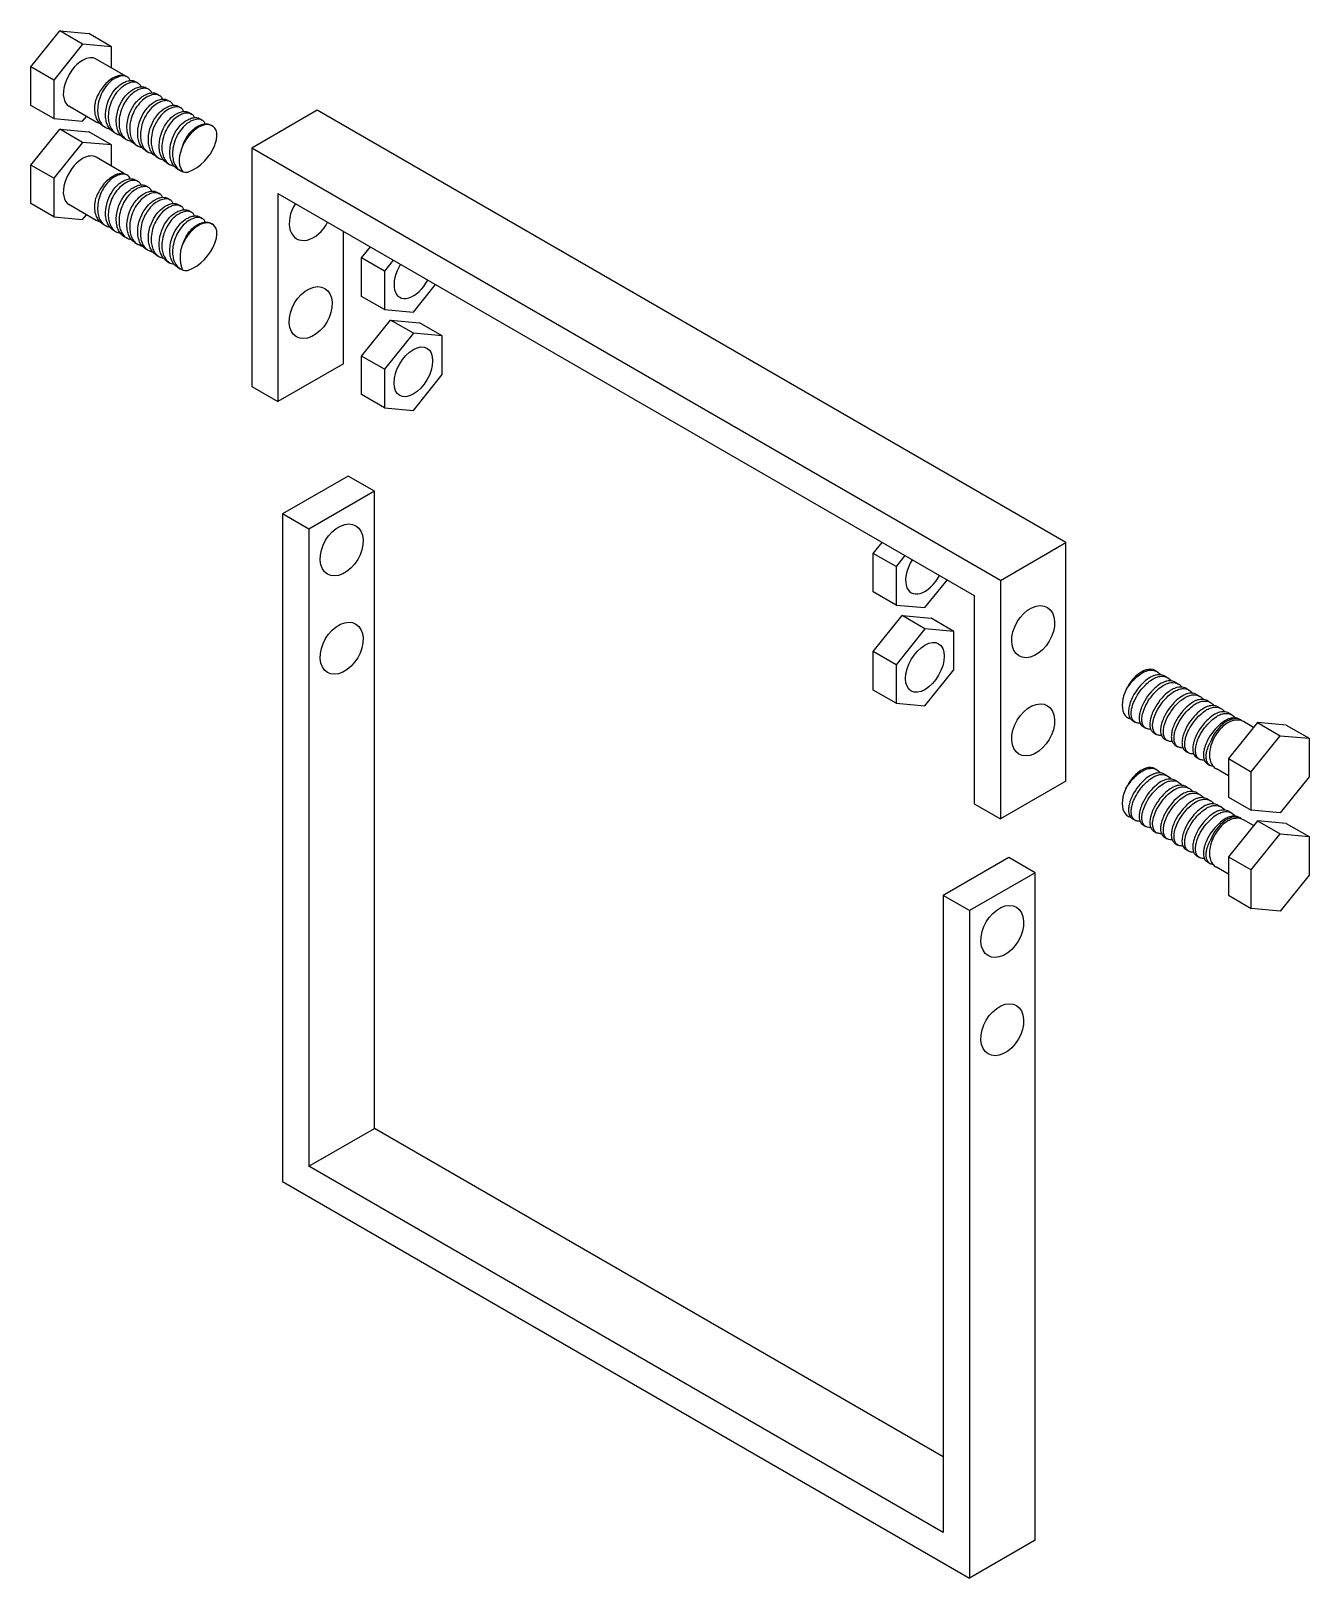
# Model space of a CAD drawing. Header units: millimetres. Extents: x 562 to 11403, y -8308 to -3911.
# Drawn here: x 2452.3 to 2671.2, y -8151.4 to -7886.5 of the extents above; entities that cross this region are included whole.
import ezdxf

# ---------------------------------------------------------------- set-up
doc = ezdxf.new("R2010")
doc.units = ezdxf.units.MM
doc.layers.add('1', color=1, linetype='Continuous')
doc.layers.add('3', color=3, linetype='Continuous')

msp = doc.modelspace()

# ---------------------------------------------------------------- linework, layer by layer
at = {"layer": '1'}
for p, q in [((2452.26, -7892.61), (2457.21, -7886.45)), ((2461.11, -7888.71), (2457.21, -7886.45)), ((2457.21, -7886.45), (2462.16, -7886.89)), ((2466.06, -7889.15), (2462.16, -7886.89)), ((2461.11, -7888.71), (2456.16, -7894.87)), ((2466.06, -7889.15), (2461.11, -7888.71)), ((2466.06, -7892.76), (2466.06, -7889.15)), ((2456.16, -7894.87), (2452.26, -7892.61)), ((2452.26, -7899.21), (2452.26, -7892.61)), ((2468.14, -7893.96), (2463.45, -7891.26)), ((2456.16, -7894.87), (2456.16, -7901.47)), ((2468.66, -7894.26), (2468.77, -7894.32)), ((2470.13, -7895.11), (2470.6, -7895.38)), ((2471.96, -7896.17), (2472.44, -7896.44)), ((2473.8, -7897.23), (2474.27, -7897.5)), ((2475.63, -7898.29), (2476.11, -7898.56)), ((2456.16, -7901.47), (2452.26, -7899.21)), ((2463.46, -7902.07), (2458.77, -7899.36)), ((2461.11, -7901.91), (2461.77, -7901.09)), ((2477.47, -7899.35), (2477.94, -7899.62)), ((2479.3, -7900.41), (2479.77, -7900.68)), ((2452.26, -7909.43), (2457.21, -7903.28)), ((2456.16, -7901.47), (2461.11, -7901.91)), ((2461.11, -7905.53), (2457.21, -7903.28)), ((2457.21, -7903.28), (2462.16, -7903.72)), ((2466.06, -7905.98), (2462.16, -7903.72)), ((2464.53, -7902.68), (2465.01, -7902.96)), ((2466.37, -7903.74), (2466.84, -7904.02)), ((2481.14, -7901.46), (2481.61, -7901.74)), ((2482.97, -7902.52), (2483.3, -7902.72)), ((2461.11, -7905.53), (2456.16, -7911.69)), ((2466.06, -7905.98), (2461.11, -7905.53)), ((2466.06, -7909.59), (2466.06, -7905.98)), ((2468.2, -7904.8), (2468.67, -7905.08)), ((2470.03, -7905.86), (2470.51, -7906.14)), ((2468.14, -7910.79), (2463.45, -7908.08)), ((2471.87, -7906.92), (2472.34, -7907.19)), ((2473.7, -7907.98), (2474.18, -7908.25)), ((2475.54, -7909.04), (2476.01, -7909.31)), ((2456.16, -7911.69), (2452.26, -7909.43)), ((2452.26, -7916.03), (2452.26, -7909.43)), ((2456.16, -7911.69), (2456.16, -7918.29)), ((2468.66, -7911.09), (2468.77, -7911.15)), ((2477.37, -7910.1), (2477.85, -7910.37)), ((2470.13, -7911.94), (2470.6, -7912.21)), ((2471.96, -7912.99), (2472.44, -7913.27)), ((2473.8, -7914.05), (2474.27, -7914.33)), ((2456.16, -7918.29), (2452.26, -7916.03)), ((2463.46, -7918.89), (2458.77, -7916.19)), ((2475.63, -7915.11), (2476.11, -7915.39)), ((2477.47, -7916.17), (2477.94, -7916.44)), ((2456.16, -7918.29), (2461.11, -7918.73)), ((2461.11, -7918.73), (2461.77, -7917.92)), ((2464.53, -7919.51), (2465.01, -7919.78)), ((2479.3, -7917.23), (2479.77, -7917.5)), ((2481.14, -7918.29), (2481.61, -7918.56)), ((2482.97, -7919.35), (2483.3, -7919.54)), ((2466.37, -7920.57), (2466.84, -7920.84)), ((2468.2, -7921.63), (2468.67, -7921.9)), ((2470.03, -7922.69), (2470.51, -7922.96)), ((2471.87, -7923.75), (2472.34, -7924.02)), ((2473.7, -7924.8), (2474.18, -7925.08)), ((2508.91, -7925.32), (2510.42, -7923.44)), ((2475.54, -7925.86), (2476.01, -7926.14)), ((2477.37, -7926.92), (2477.85, -7927.2)), ((2512.82, -7927.58), (2508.91, -7925.32)), ((2508.91, -7931.92), (2508.91, -7925.32)), ((2514.33, -7925.7), (2512.82, -7927.58)), ((2512.82, -7927.58), (2512.82, -7934.18)), ((2517.77, -7934.62), (2521.57, -7929.88)), ((2508.91, -7931.51), (2508.88, -7931.49)), ((2512.82, -7934.18), (2508.91, -7931.92)), ((2512.82, -7934.18), (2517.77, -7934.62)), ((2508.91, -7942.14), (2513.86, -7935.99)), ((2517.77, -7938.24), (2512.82, -7944.4)), ((2517.77, -7938.24), (2513.86, -7935.99)), ((2513.86, -7935.99), (2518.81, -7936.43)), ((2522.72, -7938.69), (2517.77, -7938.24)), ((2522.72, -7938.69), (2518.81, -7936.43)), ((2522.72, -7945.28), (2522.72, -7938.69)), ((2512.82, -7944.4), (2508.91, -7942.14)), ((2508.91, -7948.74), (2508.91, -7942.14)), ((2512.82, -7944.4), (2512.82, -7951)), ((2517.77, -7951.44), (2522.72, -7945.28)), ((2508.91, -7948.33), (2508.88, -7948.31)), ((2512.82, -7951), (2508.91, -7948.74)), ((2512.82, -7951), (2517.77, -7951.44)), ((2596.56, -7975.92), (2598.07, -7974.05)), ((2600.46, -7978.18), (2596.56, -7975.92)), ((2596.56, -7982.52), (2596.56, -7975.92)), ((2601.97, -7976.3), (2600.46, -7978.18)), ((2600.46, -7978.18), (2600.46, -7984.78)), ((2605.41, -7985.22), (2609.22, -7980.49)), ((2596.56, -7982.11), (2596.52, -7982.09)), ((2600.46, -7984.78), (2596.56, -7982.52)), ((2600.46, -7984.78), (2605.41, -7985.22)), ((2596.56, -7992.75), (2601.51, -7986.59)), ((2605.41, -7988.85), (2601.51, -7986.59)), ((2601.51, -7986.59), (2606.46, -7987.03)), ((2610.36, -7989.29), (2606.46, -7987.03)), ((2605.41, -7988.85), (2600.46, -7995)), ((2610.36, -7989.29), (2605.41, -7988.85)), ((2610.36, -7995.89), (2610.36, -7989.29)), ((2600.46, -7995), (2596.56, -7992.75)), ((2596.56, -7999.35), (2596.56, -7992.75)), ((2600.46, -7995), (2600.46, -8001.6)), ((2605.41, -8002.04), (2610.36, -7995.89)), ((2644.86, -7995.99), (2645.19, -7996.18)), ((2596.56, -7998.94), (2596.52, -7998.92)), ((2646.55, -7996.97), (2647.03, -7997.24)), ((2648.39, -7998.03), (2648.86, -7998.3)), ((2650.22, -7999.09), (2650.69, -7999.36)), ((2600.46, -8001.6), (2596.56, -7999.35)), ((2600.46, -8001.6), (2605.41, -8002.04)), ((2652.06, -8000.15), (2652.53, -8000.42)), ((2653.89, -8001.2), (2654.36, -8001.48)), ((2640.96, -8004.54), (2641.43, -8004.82)), ((2655.72, -8002.26), (2656.2, -8002.54)), ((2657.56, -8003.32), (2658.03, -8003.6)), ((2659.39, -8004.38), (2659.5, -8004.44)), ((2642.79, -8005.6), (2643.26, -8005.88)), ((2644.63, -8006.66), (2645.1, -8006.94)), ((2662.37, -8004.9), (2657.42, -8011.06)), ((2661.71, -8005.72), (2660.02, -8004.74)), ((2661.33, -8013.32), (2666.28, -8007.16)), ((2662.37, -8004.9), (2666.28, -8007.16)), ((2667.32, -8005.34), (2662.37, -8004.9)), ((2666.28, -8007.16), (2671.23, -8007.6)), ((2667.32, -8005.34), (2671.23, -8007.6)), ((2646.46, -8007.72), (2646.93, -8007.99)), ((2648.29, -8008.78), (2648.77, -8009.05)), ((2650.13, -8009.84), (2650.6, -8010.11)), ((2671.23, -8007.6), (2671.23, -8014.2)), ((2651.96, -8010.9), (2652.44, -8011.17)), ((2653.8, -8011.96), (2654.27, -8012.23)), ((2657.42, -8011.06), (2661.33, -8013.32)), ((2657.42, -8011.06), (2657.42, -8017.66)), ((2644.86, -8012.81), (2645.19, -8013.01)), ((2646.55, -8013.79), (2647.03, -8014.07)), ((2648.39, -8014.85), (2648.86, -8015.13)), ((2657.42, -8014.05), (2655.34, -8012.85)), ((2661.33, -8019.92), (2661.33, -8013.32)), ((2671.23, -8014.2), (2666.28, -8020.36)), ((2650.22, -8015.91), (2650.69, -8016.18)), ((2652.06, -8016.97), (2652.53, -8017.24)), ((2657.42, -8017.66), (2661.33, -8019.92)), ((2653.89, -8018.03), (2654.36, -8018.3)), ((2655.72, -8019.09), (2656.2, -8019.36)), ((2657.56, -8020.15), (2658.03, -8020.42)), ((2666.28, -8020.36), (2661.33, -8019.92)), ((2640.96, -8021.37), (2641.43, -8021.64)), ((2642.79, -8022.43), (2643.26, -8022.7)), ((2662.37, -8021.73), (2657.42, -8027.89)), ((2659.39, -8021.21), (2659.5, -8021.27)), ((2661.71, -8022.55), (2660.02, -8021.57)), ((2662.37, -8021.73), (2666.28, -8023.98)), ((2667.32, -8022.17), (2662.37, -8021.73)), ((2667.32, -8022.17), (2671.23, -8024.43)), ((2644.63, -8023.49), (2645.1, -8023.76)), ((2646.46, -8024.55), (2646.93, -8024.82)), ((2648.29, -8025.6), (2648.77, -8025.88)), ((2661.33, -8030.14), (2666.28, -8023.98)), ((2666.28, -8023.98), (2671.23, -8024.43)), ((2671.23, -8024.43), (2671.23, -8031.03)), ((2650.13, -8026.66), (2650.6, -8026.94)), ((2651.96, -8027.72), (2652.44, -8028)), ((2657.42, -8027.89), (2661.33, -8030.14)), ((2657.42, -8027.89), (2657.42, -8034.48)), ((2653.8, -8028.78), (2654.27, -8029.06)), ((2657.42, -8030.87), (2655.34, -8029.67)), ((2661.33, -8036.74), (2661.33, -8030.14)), ((2671.23, -8031.03), (2666.28, -8037.18)), ((2657.42, -8034.48), (2661.33, -8036.74)), ((2666.28, -8037.18), (2661.33, -8036.74))]:
    msp.add_line(p, q, dxfattribs=at)
at = {"layer": '1', "flags": 128}
for points in [[(2466.56, -7894.63, 0.063201), (2465.64, -7895.34, 0.066187), (2464.64, -7896.65, 0.10124), (2463.72, -7899.32, 0.054612), (2463.7, -7900.56, 0.056624), (2463.9, -7901.5, 0.069937), (2464.28, -7902.27, 0.100053), (2464.93, -7902.91, 0.110383), (2465.75, -7903.21)], [(2466.37, -7903.74, -0.093778), (2465.76, -7903.21, -0.066929), (2465.37, -7902.56, -0.054901), (2465.13, -7901.76, -0.053391), (2465.04, -7900.7, -0.165352), (2466.65, -7896.51, -0.067767), (2467.67, -7895.57, -0.017744), (2467.92, -7895.42)], [(2468.4, -7895.69, 0.063201), (2467.48, -7896.4, 0.066187), (2466.47, -7897.71, 0.10124), (2465.55, -7900.38, 0.054612), (2465.53, -7901.62, 0.056624), (2465.73, -7902.56, 0.069937), (2466.11, -7903.33, 0.100053), (2466.77, -7903.97, 0.110383), (2467.59, -7904.27)], [(2469.22, -7894.8, 0.21169), (2468.47, -7894.2, 0.063395), (2468.1, -7894.15, 0.051163), (2467.67, -7894.19, 0.044506), (2467.16, -7894.35, 0.038895), (2466.56, -7894.63)], [(2467.92, -7895.42, -0.024713), (2468.32, -7895.21, -0.028923), (2468.71, -7895.06, -0.034427), (2469.08, -7894.97, -0.066106), (2469.59, -7894.95, -0.107309), (2470.13, -7895.11)], [(2468.14, -7893.96, -0.039143), (2468.41, -7894.15)], [(2471.12, -7896, 0.10551), (2470.82, -7895.54, 0.12418), (2470.32, -7895.26, 0.059843), (2469.96, -7895.21, 0.049154), (2469.57, -7895.24, 0.044179), (2469.09, -7895.37, 0.042096), (2468.46, -7895.66, 0.003389), (2468.4, -7895.69)], [(2469.17, -7894.95, -0.026052), (2469.18, -7894.9, -0.029034), (2469.2, -7894.85, -0.036772), (2469.21, -7894.81, -0.019397), (2469.22, -7894.8)], [(2464.53, -7902.68, -0.101641), (2463.87, -7902.09, -0.065973), (2463.5, -7901.42, -0.063055), (2463.25, -7900.44, -0.066069), (2463.26, -7898.96, -0.031035), (2463.43, -7898.15)], [(2468.2, -7904.8, -0.093778), (2467.59, -7904.27, -0.066929), (2467.2, -7903.62, -0.054901), (2466.96, -7902.82, -0.053391), (2466.88, -7901.76, -0.165352), (2468.48, -7897.57, -0.067767), (2469.51, -7896.63, -0.017744), (2469.75, -7896.48)], [(2470.23, -7896.75, 0.063201), (2469.31, -7897.46, 0.066187), (2468.31, -7898.76, 0.10124), (2467.39, -7901.44, 0.054612), (2467.37, -7902.67, 0.056624), (2467.57, -7903.62, 0.069937), (2467.95, -7904.39, 0.100053), (2468.6, -7905.03, 0.110383), (2469.42, -7905.33)], [(2470.03, -7905.86, -0.093778), (2469.42, -7905.33, -0.066929), (2469.04, -7904.68, -0.054901), (2468.8, -7903.88, -0.053391), (2468.71, -7902.81, -0.165352), (2470.32, -7898.62, -0.067767), (2471.34, -7897.69, -0.017744), (2471.59, -7897.53)], [(2472.07, -7897.81, 0.063201), (2471.15, -7898.52, 0.066187), (2470.14, -7899.82, 0.10124), (2469.22, -7902.5, 0.054612), (2469.2, -7903.73, 0.056624), (2469.4, -7904.67, 0.069937), (2469.78, -7905.45, 0.100053), (2470.43, -7906.09, 0.110383), (2471.26, -7906.39)], [(2469.75, -7896.48, -0.024713), (2470.16, -7896.27, -0.028923), (2470.55, -7896.12, -0.034427), (2470.92, -7896.03, -0.066106), (2471.43, -7896, -0.107309), (2471.96, -7896.17)], [(2472.96, -7897.06, 0.10551), (2472.65, -7896.6, 0.12418), (2472.15, -7896.32, 0.059843), (2471.8, -7896.27, 0.049154), (2471.4, -7896.3, 0.044179), (2470.92, -7896.43, 0.042096), (2470.29, -7896.72, 0.003389), (2470.23, -7896.75)], [(2471.59, -7897.53, -0.024713), (2471.99, -7897.33, -0.028923), (2472.38, -7897.18, -0.034427), (2472.75, -7897.09, -0.066106), (2473.26, -7897.06, -0.107309), (2473.8, -7897.23)], [(2474.79, -7898.12, 0.10551), (2474.49, -7897.66, 0.12418), (2473.98, -7897.38, 0.059843), (2473.63, -7897.33, 0.049154), (2473.24, -7897.36, 0.044179), (2472.75, -7897.49, 0.042096), (2472.13, -7897.78, 0.003389), (2472.07, -7897.81)], [(2473.42, -7898.59, -0.024713), (2473.82, -7898.39, -0.028923), (2474.21, -7898.24, -0.034427), (2474.58, -7898.15, -0.066106), (2475.09, -7898.12, -0.107309), (2475.63, -7898.29)], [(2476.63, -7899.18, 0.10551), (2476.32, -7898.72, 0.12418), (2475.82, -7898.44, 0.059843), (2475.47, -7898.39, 0.049154), (2475.07, -7898.42, 0.044179), (2474.59, -7898.55, 0.042096), (2473.96, -7898.84, 0.003389), (2473.9, -7898.87)], [(2471.87, -7906.92, -0.093778), (2471.26, -7906.39, -0.066929), (2470.87, -7905.74, -0.054901), (2470.63, -7904.94, -0.053391), (2470.55, -7903.87, -0.165352), (2472.15, -7899.68, -0.067767), (2473.18, -7898.75, -0.017744), (2473.42, -7898.59)], [(2473.9, -7898.87, 0.063201), (2472.98, -7899.58, 0.066187), (2471.97, -7900.88, 0.10124), (2471.06, -7903.56, 0.054612), (2471.04, -7904.79, 0.056624), (2471.23, -7905.73, 0.069937), (2471.62, -7906.51, 0.100053), (2472.27, -7907.15, 0.110383), (2473.09, -7907.45)], [(2473.7, -7907.98, -0.093778), (2473.09, -7907.45, -0.066929), (2472.71, -7906.8, -0.054901), (2472.46, -7906, -0.053391), (2472.38, -7904.93, -0.165352), (2473.98, -7900.74, -0.067767), (2475.01, -7899.81, -0.017744), (2475.26, -7899.65)], [(2475.74, -7899.93, 0.063201), (2474.82, -7900.64, 0.066187), (2473.81, -7901.94, 0.10124), (2472.89, -7904.62, 0.054612), (2472.87, -7905.85, 0.056624), (2473.07, -7906.79, 0.069937), (2473.45, -7907.57, 0.100053), (2474.1, -7908.21, 0.110383), (2474.93, -7908.51)], [(2475.54, -7909.04, -0.093778), (2474.93, -7908.51, -0.066929), (2474.54, -7907.86, -0.054901), (2474.3, -7907.06, -0.053391), (2474.22, -7905.99, -0.165352), (2475.82, -7901.8, -0.067767), (2476.85, -7900.86, -0.017744), (2477.09, -7900.71)], [(2477.57, -7900.99, 0.063201), (2476.65, -7901.7, 0.066187), (2475.64, -7903, 0.10124), (2474.73, -7905.68, 0.054612), (2474.71, -7906.91, 0.056624), (2474.9, -7907.85, 0.069937), (2475.29, -7908.63, 0.100053), (2475.94, -7909.27, 0.110383), (2476.76, -7909.57)], [(2475.26, -7899.65, -0.024713), (2475.66, -7899.45, -0.028923), (2476.05, -7899.3, -0.034427), (2476.42, -7899.2, -0.066106), (2476.93, -7899.18, -0.107309), (2477.47, -7899.35)], [(2478.46, -7900.24, 0.10551), (2478.15, -7899.78, 0.12418), (2477.65, -7899.5, 0.059843), (2477.3, -7899.45, 0.049154), (2476.91, -7899.48, 0.044179), (2476.42, -7899.61, 0.042096), (2475.79, -7899.9, 0.003389), (2475.74, -7899.93)], [(2477.09, -7900.71, -0.024713), (2477.49, -7900.5, -0.028923), (2477.88, -7900.35, -0.034427), (2478.25, -7900.26, -0.066106), (2478.76, -7900.24, -0.107309), (2479.3, -7900.41)], [(2480.3, -7901.3, 0.10551), (2479.99, -7900.84, 0.12418), (2479.49, -7900.56, 0.059843), (2479.13, -7900.51, 0.049154), (2478.74, -7900.54, 0.044179), (2478.26, -7900.67, 0.042096), (2477.63, -7900.96, 0.003389), (2477.57, -7900.99)], [(2464.04, -7902.29, -0.07459), (2463.46, -7902.07)], [(2477.37, -7910.1, -0.093778), (2476.76, -7909.57, -0.066929), (2476.37, -7908.92, -0.054901), (2476.13, -7908.12, -0.053391), (2476.05, -7907.05, -0.165352), (2477.65, -7902.86, -0.067767), (2478.68, -7901.92, -0.017744), (2478.92, -7901.77)], [(2479.4, -7902.05, 0.055115), (2478.61, -7902.64, 0.063475), (2477.64, -7903.8, 0.105097), (2476.59, -7906.56, 0.045247), (2476.52, -7907.63, 0.05271), (2476.65, -7908.62, 0.121884), (2477.31, -7909.93, 0.247355), (2479.1, -7910.63, 0.012904), (2479.24, -7910.61, 0.012904)], [(2478.22, -7906.23, -0.081057), (2479.25, -7904.22, -0.052422), (2480.06, -7903.33, -0.047733), (2480.76, -7902.83)], [(2478.92, -7901.77, -0.024713), (2479.33, -7901.56, -0.028923), (2479.72, -7901.41, -0.034427), (2480.09, -7901.32, -0.066106), (2480.6, -7901.3, -0.107309), (2481.14, -7901.46)], [(2479.24, -7910.61, 0.208973), (2483.76, -7905.99, 0.030345), (2483.99, -7905.26, 0.030202), (2484.09, -7904.69, 0.029291), (2484.12, -7904.27, 0.035178), (2484.09, -7903.88, 0.054145), (2483.98, -7903.46)], [(2482.13, -7902.36, 0.10551), (2481.82, -7901.9, 0.12418), (2481.32, -7901.62, 0.059843), (2480.97, -7901.57, 0.049154), (2480.57, -7901.6, 0.044179), (2480.09, -7901.73, 0.042096), (2479.46, -7902.01, 0.003389), (2479.4, -7902.05)], [(2480.76, -7902.83, -0.024713), (2481.16, -7902.62, -0.028923), (2481.55, -7902.47, -0.034427), (2481.92, -7902.38, -0.066106), (2482.43, -7902.36, -0.107309), (2482.97, -7902.52)], [(2466.56, -7911.46, 0.063201), (2465.64, -7912.17, 0.066187), (2464.64, -7913.47, 0.10124), (2463.72, -7916.15, 0.054612), (2463.7, -7917.38, 0.056624), (2463.9, -7918.32, 0.069937), (2464.28, -7919.1, 0.100053), (2464.93, -7919.74, 0.110383), (2465.75, -7920.04)], [(2469.22, -7911.62, 0.21169), (2468.47, -7911.03, 0.063395), (2468.1, -7910.98, 0.051163), (2467.67, -7911.02, 0.044506), (2467.16, -7911.17, 0.038895), (2466.56, -7911.46)], [(2467.92, -7912.24, -0.024713), (2468.32, -7912.03, -0.028923), (2468.71, -7911.88, -0.034427), (2469.08, -7911.79, -0.066106), (2469.59, -7911.77, -0.107309), (2470.13, -7911.94)], [(2468.14, -7910.79, -0.039143), (2468.41, -7910.97)], [(2469.17, -7911.78, -0.026052), (2469.18, -7911.72, -0.029034), (2469.2, -7911.68, -0.036772), (2469.21, -7911.64, -0.019397), (2469.22, -7911.62)], [(2466.37, -7920.57, -0.093778), (2465.76, -7920.04, -0.066929), (2465.37, -7919.39, -0.054901), (2465.13, -7918.59, -0.053391), (2465.04, -7917.52, -0.165352), (2466.65, -7913.33, -0.067767), (2467.67, -7912.39, -0.017744), (2467.92, -7912.24)], [(2468.4, -7912.52, 0.063201), (2467.48, -7913.23, 0.066187), (2466.47, -7914.53, 0.10124), (2465.55, -7917.21, 0.054612), (2465.53, -7918.44, 0.056624), (2465.73, -7919.38, 0.069937), (2466.11, -7920.16, 0.100053), (2466.77, -7920.8, 0.110383), (2467.59, -7921.09)], [(2468.2, -7921.63, -0.093778), (2467.59, -7921.1, -0.066929), (2467.2, -7920.44, -0.054901), (2466.96, -7919.65, -0.053391), (2466.88, -7918.58, -0.165352), (2468.48, -7914.39, -0.067767), (2469.51, -7913.45, -0.017744), (2469.75, -7913.3)], [(2470.23, -7913.58, 0.063201), (2469.31, -7914.29, 0.066187), (2468.31, -7915.59, 0.10124), (2467.39, -7918.27, 0.054612), (2467.37, -7919.5, 0.056624), (2467.57, -7920.44, 0.069937), (2467.95, -7921.22, 0.100053), (2468.6, -7921.86, 0.110383), (2469.42, -7922.15)], [(2471.12, -7912.83, 0.10551), (2470.82, -7912.37, 0.12418), (2470.32, -7912.09, 0.059843), (2469.96, -7912.04, 0.049154), (2469.57, -7912.07, 0.044179), (2469.09, -7912.2, 0.042096), (2468.46, -7912.49, 0.003389), (2468.4, -7912.52)], [(2470.03, -7922.69, -0.093778), (2469.42, -7922.16, -0.066929), (2469.04, -7921.5, -0.054901), (2468.8, -7920.71, -0.053391), (2468.71, -7919.64, -0.165352), (2470.32, -7915.45, -0.067767), (2471.34, -7914.51, -0.017744), (2471.59, -7914.36)], [(2469.75, -7913.3, -0.024713), (2470.16, -7913.09, -0.028923), (2470.55, -7912.94, -0.034427), (2470.92, -7912.85, -0.066106), (2471.43, -7912.83, -0.107309), (2471.96, -7912.99)], [(2472.96, -7913.89, 0.10551), (2472.65, -7913.43, 0.12418), (2472.15, -7913.15, 0.059843), (2471.8, -7913.1, 0.049154), (2471.4, -7913.13, 0.044179), (2470.92, -7913.25, 0.042096), (2470.29, -7913.54, 0.003389), (2470.23, -7913.58)], [(2471.59, -7914.36, -0.024713), (2471.99, -7914.15, -0.028923), (2472.38, -7914, -0.034427), (2472.75, -7913.91, -0.066106), (2473.26, -7913.89, -0.107309), (2473.8, -7914.05)], [(2474.79, -7914.94, 0.10551), (2474.49, -7914.49, 0.12418), (2473.98, -7914.21, 0.059843), (2473.63, -7914.16, 0.049154), (2473.24, -7914.19, 0.044179), (2472.75, -7914.31, 0.042096), (2472.13, -7914.6, 0.003389), (2472.07, -7914.64)], [(2464.53, -7919.51, -0.101641), (2463.87, -7918.91, -0.065973), (2463.5, -7918.24, -0.063055), (2463.25, -7917.26, -0.066069), (2463.26, -7915.79, -0.031035), (2463.43, -7914.97)], [(2472.07, -7914.64, 0.063201), (2471.15, -7915.34, 0.066187), (2470.14, -7916.65, 0.10124), (2469.22, -7919.33, 0.054612), (2469.2, -7920.56, 0.056624), (2469.4, -7921.5, 0.069937), (2469.78, -7922.28, 0.100053), (2470.43, -7922.92, 0.110383), (2471.26, -7923.21)], [(2471.87, -7923.75, -0.093778), (2471.26, -7923.21, -0.066929), (2470.87, -7922.56, -0.054901), (2470.63, -7921.77, -0.053391), (2470.55, -7920.7, -0.165352), (2472.15, -7916.51, -0.067767), (2473.18, -7915.57, -0.017744), (2473.42, -7915.42)], [(2473.9, -7915.7, 0.063201), (2472.98, -7916.4, 0.066187), (2471.97, -7917.71, 0.10124), (2471.06, -7920.38, 0.054612), (2471.04, -7921.62, 0.056624), (2471.23, -7922.56, 0.069937), (2471.62, -7923.34, 0.100053), (2472.27, -7923.97, 0.110383), (2473.09, -7924.27)], [(2473.7, -7924.8, -0.093778), (2473.09, -7924.27, -0.066929), (2472.71, -7923.62, -0.054901), (2472.46, -7922.82, -0.053391), (2472.38, -7921.76, -0.165352), (2473.98, -7917.57, -0.067767), (2475.01, -7916.63, -0.017744), (2475.26, -7916.48)], [(2475.74, -7916.75, 0.063201), (2474.82, -7917.46, 0.066187), (2473.81, -7918.77, 0.10124), (2472.89, -7921.44, 0.054612), (2472.87, -7922.68, 0.056624), (2473.07, -7923.62, 0.069937), (2473.45, -7924.4, 0.100053), (2474.1, -7925.03, 0.110383), (2474.93, -7925.33)], [(2473.42, -7915.42, -0.024713), (2473.82, -7915.21, -0.028923), (2474.21, -7915.06, -0.034427), (2474.58, -7914.97, -0.066106), (2475.09, -7914.95, -0.107309), (2475.63, -7915.11)], [(2476.63, -7916, 0.10551), (2476.32, -7915.55, 0.12418), (2475.82, -7915.27, 0.059843), (2475.47, -7915.22, 0.049154), (2475.07, -7915.24, 0.044179), (2474.59, -7915.37, 0.042096), (2473.96, -7915.66, 0.003389), (2473.9, -7915.7)], [(2475.26, -7916.48, -0.024713), (2475.66, -7916.27, -0.028923), (2476.05, -7916.12, -0.034427), (2476.42, -7916.03, -0.066106), (2476.93, -7916.01, -0.107309), (2477.47, -7916.17)], [(2478.46, -7917.06, 0.10551), (2478.15, -7916.6, 0.12418), (2477.65, -7916.33, 0.059843), (2477.3, -7916.27, 0.049154), (2476.91, -7916.3, 0.044179), (2476.42, -7916.43, 0.042096), (2475.79, -7916.72, 0.003389), (2475.74, -7916.75)], [(2477.09, -7917.54, -0.024713), (2477.49, -7917.33, -0.028923), (2477.88, -7917.18, -0.034427), (2478.25, -7917.09, -0.066106), (2478.76, -7917.07, -0.107309), (2479.3, -7917.23)], [(2464.04, -7919.12, -0.07459), (2463.46, -7918.89)], [(2475.54, -7925.86, -0.093778), (2474.93, -7925.33, -0.066929), (2474.54, -7924.68, -0.054901), (2474.3, -7923.88, -0.053391), (2474.22, -7922.82, -0.165352), (2475.82, -7918.63, -0.067767), (2476.85, -7917.69, -0.017744), (2477.09, -7917.54)], [(2477.57, -7917.81, 0.063201), (2476.65, -7918.52, 0.066187), (2475.64, -7919.83, 0.10124), (2474.73, -7922.5, 0.054612), (2474.71, -7923.74, 0.056624), (2474.9, -7924.68, 0.069937), (2475.29, -7925.45, 0.100053), (2475.94, -7926.09, 0.110383), (2476.76, -7926.39)], [(2477.37, -7926.92, -0.093778), (2476.76, -7926.39, -0.066929), (2476.37, -7925.74, -0.054901), (2476.13, -7924.94, -0.053391), (2476.05, -7923.88, -0.165352), (2477.65, -7919.69, -0.067767), (2478.68, -7918.75, -0.017744), (2478.92, -7918.6)], [(2479.4, -7918.87, 0.055115), (2478.61, -7919.46, 0.063475), (2477.64, -7920.63, 0.105097), (2476.59, -7923.38, 0.045247), (2476.52, -7924.46, 0.05271), (2476.65, -7925.44, 0.121884), (2477.31, -7926.75, 0.247355), (2479.1, -7927.46, 0.012904), (2479.24, -7927.44, 0.012904)], [(2480.3, -7918.12, 0.10551), (2479.99, -7917.66, 0.12418), (2479.49, -7917.39, 0.059843), (2479.13, -7917.33, 0.049154), (2478.74, -7917.36, 0.044179), (2478.26, -7917.49, 0.042096), (2477.63, -7917.78, 0.003389), (2477.57, -7917.81)], [(2478.2, -7927.36, -0.240517), (2479.25, -7921.04, -0.052422), (2480.06, -7920.16, -0.047733), (2480.76, -7919.65)], [(2478.92, -7918.6, -0.024713), (2479.33, -7918.39, -0.028923), (2479.72, -7918.24, -0.034427), (2480.09, -7918.15, -0.066106), (2480.6, -7918.12, -0.107309), (2481.14, -7918.29)], [(2482.13, -7919.18, 0.10551), (2481.82, -7918.72, 0.12418), (2481.32, -7918.44, 0.059843), (2480.97, -7918.39, 0.049154), (2480.57, -7918.42, 0.044179), (2480.09, -7918.55, 0.042096), (2479.46, -7918.84, 0.003389), (2479.4, -7918.87)], [(2480.76, -7919.65, -0.024713), (2481.16, -7919.45, -0.028923), (2481.55, -7919.3, -0.034427), (2481.92, -7919.21, -0.066106), (2482.43, -7919.18, -0.107309), (2482.97, -7919.35)], [(2479.24, -7927.44, 0.208973), (2483.76, -7922.82, 0.030345), (2483.99, -7922.09, 0.030202), (2484.09, -7921.52, 0.029291), (2484.12, -7921.09, 0.035178), (2484.09, -7920.71, 0.054145), (2483.98, -7920.29)], [(2639.77, -7999.51, -0.076099), (2641.5, -7997.27, -0.041087), (2642.42, -7996.53, -0.015961), (2642.72, -7996.34)], [(2642.72, -7996.34, -0.06224), (2643.49, -7996.01, -0.075688), (2644.23, -7995.92, -0.195927), (2645.63, -7996.52, -0.027981), (2645.8, -7996.72)], [(2644.08, -7997.12, 0.053577), (2642.97, -7997.94, 0.101144), (2640.8, -8000.95, 0.039029), (2640.44, -8001.96, 0.043125), (2640.3, -8002.77, 0.046614), (2640.3, -8003.36, 0.061808), (2640.41, -8003.87, 0.117312), (2640.75, -8004.39, 0.056144), (2640.96, -8004.54)], [(2642.27, -8004.98, -0.047526), (2641.93, -8004.98, -0.097793), (2641.44, -8004.82, -0.126394), (2641.02, -8004.41, -0.054149), (2640.88, -8004.13, -0.045445), (2640.79, -8003.79, -0.037414), (2640.75, -8003.4, -0.039652), (2640.79, -8002.83, -0.039371), (2640.96, -8002.05, -0.043458), (2641.44, -8000.87, -0.089292), (2643.43, -7998.24, -0.045445), (2644.42, -7997.48, -0.00747), (2644.56, -7997.4)], [(2645.91, -7998.18, 0.053577), (2644.81, -7999, 0.101144), (2642.64, -8002.01, 0.039029), (2642.28, -8003.02, 0.043125), (2642.13, -8003.83, 0.046614), (2642.13, -8004.42, 0.061808), (2642.25, -8004.93, 0.117312), (2642.59, -8005.45, 0.056144), (2642.79, -8005.6)], [(2644.1, -8006.04, -0.047526), (2643.76, -8006.04, -0.097793), (2643.28, -8005.88, -0.126394), (2642.85, -8005.47, -0.054149), (2642.71, -8005.18, -0.045445), (2642.62, -8004.84, -0.037414), (2642.59, -8004.46, -0.039652), (2642.62, -8003.89, -0.039371), (2642.8, -8003.1, -0.043458), (2643.27, -8001.93, -0.089292), (2645.26, -7999.3, -0.045445), (2646.25, -7998.54, -0.00747), (2646.39, -7998.46)], [(2647.75, -7999.24, 0.053577), (2646.64, -8000.06, 0.101144), (2644.47, -8003.07, 0.039029), (2644.11, -8004.08, 0.043125), (2643.97, -8004.89, 0.046614), (2643.97, -8005.48, 0.061808), (2644.08, -8005.99, 0.117312), (2644.42, -8006.51, 0.056144), (2644.63, -8006.66)], [(2646.55, -7996.97, 0.135617), (2645.5, -7996.7, 0.053318), (2644.98, -7996.76, 0.043236), (2644.49, -7996.92, 0.032599), (2644.08, -7997.12)], [(2644.56, -7997.4, -0.06224), (2645.32, -7997.07, -0.075688), (2646.06, -7996.97, -0.195927), (2647.46, -7997.58, -0.027981), (2647.64, -7997.77)], [(2648.39, -7998.03, 0.135617), (2647.33, -7997.76, 0.053318), (2646.81, -7997.82, 0.043236), (2646.32, -7997.98, 0.032599), (2645.91, -7998.18)], [(2646.39, -7998.46, -0.06224), (2647.15, -7998.13, -0.075688), (2647.9, -7998.03, -0.195927), (2649.3, -7998.64, -0.027981), (2649.47, -7998.83)], [(2650.22, -7999.09, 0.135617), (2649.17, -7998.82, 0.053318), (2648.65, -7998.88, 0.043236), (2648.16, -7999.04, 0.032599), (2647.75, -7999.24)], [(2648.23, -7999.52, -0.06224), (2648.99, -7999.19, -0.075688), (2649.73, -7999.09, -0.195927), (2651.13, -7999.7, -0.027981), (2651.31, -7999.89)], [(2645.94, -8007.1, -0.047526), (2645.6, -8007.1, -0.097793), (2645.11, -8006.94, -0.126394), (2644.69, -8006.53, -0.054149), (2644.55, -8006.24, -0.045445), (2644.46, -8005.9, -0.037414), (2644.42, -8005.52, -0.039652), (2644.46, -8004.95, -0.039371), (2644.63, -8004.16, -0.043458), (2645.11, -8002.99, -0.089292), (2647.1, -8000.35, -0.045445), (2648.08, -7999.6, -0.00747), (2648.23, -7999.52)], [(2649.58, -8000.3, 0.053577), (2648.47, -8001.12, 0.101144), (2646.31, -8004.13, 0.039029), (2645.95, -8005.14, 0.043125), (2645.8, -8005.95, 0.046614), (2645.8, -8006.54, 0.061808), (2645.92, -8007.05, 0.117312), (2646.25, -8007.57, 0.056144), (2646.46, -8007.72)], [(2647.77, -8008.16, -0.047526), (2647.43, -8008.16, -0.097793), (2646.95, -8008, -0.126394), (2646.52, -8007.59, -0.054149), (2646.38, -8007.3, -0.045445), (2646.29, -8006.96, -0.037414), (2646.26, -8006.58, -0.039652), (2646.29, -8006.01, -0.039371), (2646.47, -8005.22, -0.043458), (2646.94, -8004.05, -0.089292), (2648.93, -8001.41, -0.045445), (2649.92, -8000.66, -0.00747), (2650.06, -8000.58)], [(2651.41, -8001.36, 0.053577), (2650.31, -8002.18, 0.101144), (2648.14, -8005.19, 0.039029), (2647.78, -8006.2, 0.043125), (2647.64, -8007, 0.046614), (2647.64, -8007.6, 0.061808), (2647.75, -8008.1, 0.117312), (2648.09, -8008.63, 0.056144), (2648.29, -8008.78)], [(2649.61, -8009.22, -0.047526), (2649.27, -8009.21, -0.097793), (2648.78, -8009.06, -0.126394), (2648.35, -8008.65, -0.054149), (2648.21, -8008.36, -0.045445), (2648.13, -8008.02, -0.037414), (2648.09, -8007.64, -0.039652), (2648.13, -8007.07, -0.039371), (2648.3, -8006.28, -0.043458), (2648.78, -8005.11, -0.089292), (2650.77, -8002.47, -0.045445), (2651.75, -8001.72, -0.00747), (2651.89, -8001.64)], [(2652.06, -8000.15, 0.135617), (2651, -7999.87, 0.053318), (2650.48, -7999.94, 0.043236), (2649.99, -8000.1, 0.032599), (2649.58, -8000.3)], [(2650.06, -8000.58, -0.06224), (2650.82, -8000.25, -0.075688), (2651.57, -8000.15, -0.195927), (2652.97, -8000.76, -0.027981), (2653.14, -8000.95)], [(2653.89, -8001.2, 0.135617), (2652.84, -8000.93, 0.053318), (2652.32, -8001, 0.043236), (2651.82, -8001.15, 0.032599), (2651.41, -8001.36)], [(2651.89, -8001.64, -0.06224), (2652.66, -8001.31, -0.075688), (2653.4, -8001.21, -0.195927), (2654.8, -8001.82, -0.027981), (2654.98, -8002.01)], [(2653.25, -8002.42, 0.053577), (2652.14, -8003.24, 0.101144), (2649.98, -8006.24, 0.039029), (2649.61, -8007.26, 0.043125), (2649.47, -8008.06, 0.046614), (2649.47, -8008.66, 0.061808), (2649.58, -8009.16, 0.117312), (2649.92, -8009.69, 0.056144), (2650.13, -8009.84)], [(2651.44, -8010.28, -0.047526), (2651.1, -8010.27, -0.097793), (2650.61, -8010.12, -0.126394), (2650.19, -8009.71, -0.054149), (2650.05, -8009.42, -0.045445), (2649.96, -8009.08, -0.037414), (2649.93, -8008.7, -0.039652), (2649.96, -8008.13, -0.039371), (2650.14, -8007.34, -0.043458), (2650.61, -8006.17, -0.089292), (2652.6, -8003.53, -0.045445), (2653.59, -8002.78, -0.00747), (2653.73, -8002.69)], [(2655.08, -8003.48, 0.053577), (2653.98, -8004.3, 0.101144), (2651.81, -8007.3, 0.039029), (2651.45, -8008.32, 0.043125), (2651.3, -8009.12, 0.046614), (2651.31, -8009.72, 0.061808), (2651.42, -8010.22, 0.117312), (2651.76, -8010.75, 0.056144), (2651.96, -8010.9)], [(2653.28, -8011.34, -0.047526), (2652.94, -8011.33, -0.097793), (2652.45, -8011.18, -0.126394), (2652.02, -8010.77, -0.054149), (2651.88, -8010.48, -0.045445), (2651.8, -8010.14, -0.037414), (2651.76, -8009.76, -0.039652), (2651.8, -8009.19, -0.039371), (2651.97, -8008.4, -0.043458), (2652.45, -8007.22, -0.089292), (2654.44, -8004.59, -0.045445), (2655.42, -8003.84, -0.00747), (2655.56, -8003.75)], [(2656.92, -8004.54, 0.053577), (2655.81, -8005.36, 0.101144), (2653.64, -8008.36, 0.039029), (2653.28, -8009.38, 0.043125), (2653.14, -8010.18, 0.046614), (2653.14, -8010.78, 0.061808), (2653.25, -8011.28, 0.117312), (2653.59, -8011.81, 0.056144), (2653.8, -8011.96)], [(2655.72, -8002.26, 0.135617), (2654.67, -8001.99, 0.053318), (2654.15, -8002.06, 0.043236), (2653.66, -8002.21, 0.032599), (2653.25, -8002.42)], [(2653.73, -8002.69, -0.06224), (2654.49, -8002.37, -0.075688), (2655.24, -8002.27, -0.195927), (2656.63, -8002.87, -0.027981), (2656.81, -8003.07)], [(2660.02, -8004.74, 0.149495), (2658.76, -8004.47, 0.05409), (2658.15, -8004.57, 0.061558), (2657.31, -8004.94, 0.064529), (2656.22, -8005.78, 0.12271), (2654.4, -8008.84, 0.051772), (2654.17, -8010.02, 0.05426), (2654.19, -8010.96, 0.126825), (2654.7, -8012.27, 0.101669), (2655.34, -8012.85)], [(2657.56, -8003.32, 0.135617), (2656.51, -8003.05, 0.053318), (2655.98, -8003.11, 0.043236), (2655.49, -8003.27, 0.032599), (2655.08, -8003.48)], [(2655.56, -8003.75, -0.06224), (2656.33, -8003.43, -0.075688), (2657.07, -8003.33, -0.195927), (2658.47, -8003.93, -0.027981), (2658.64, -8004.13)], [(2659.39, -8004.38, 0.135663), (2658.34, -8004.11, 0.053331), (2657.82, -8004.17, 0.043281), (2657.33, -8004.33, 0.032493), (2656.92, -8004.54)], [(2654.8, -8012.39, -0.098711), (2654.3, -8012.25, -0.130772), (2653.86, -8011.83, -0.068847), (2653.68, -8011.44, -0.046722), (2653.61, -8011.04, -0.043677), (2653.6, -8010.5, -0.038718), (2653.71, -8009.82, -0.041976), (2654.04, -8008.8, -0.016594), (2654.26, -8008.32)], [(2639.77, -8016.33, -0.076099), (2641.5, -8014.09, -0.041087), (2642.42, -8013.36, -0.015961), (2642.72, -8013.16)], [(2644.08, -8013.95, 0.053577), (2642.97, -8014.77, 0.101144), (2640.8, -8017.77, 0.039029), (2640.44, -8018.79, 0.043125), (2640.3, -8019.59, 0.046614), (2640.3, -8020.19, 0.061808), (2640.41, -8020.69, 0.117312), (2640.75, -8021.22, 0.056144), (2640.96, -8021.37)], [(2642.27, -8021.81, -0.047526), (2641.93, -8021.8, -0.097793), (2641.44, -8021.65, -0.126394), (2641.02, -8021.24, -0.054149), (2640.88, -8020.95, -0.045445), (2640.79, -8020.61, -0.037414), (2640.75, -8020.23, -0.039652), (2640.79, -8019.66, -0.039371), (2640.96, -8018.87, -0.043458), (2641.44, -8017.7, -0.089292), (2643.43, -8015.06, -0.045445), (2644.42, -8014.31, -0.00747), (2644.56, -8014.22)], [(2645.91, -8015.01, 0.053577), (2644.81, -8015.83, 0.101144), (2642.64, -8018.83, 0.039029), (2642.28, -8019.85, 0.043125), (2642.13, -8020.65, 0.046614), (2642.13, -8021.25, 0.061808), (2642.25, -8021.75, 0.117312), (2642.59, -8022.28, 0.056144), (2642.79, -8022.43)], [(2642.72, -8013.16, -0.06224), (2643.49, -8012.84, -0.075688), (2644.23, -8012.74, -0.195927), (2645.63, -8013.34, -0.027981), (2645.8, -8013.54)], [(2646.55, -8013.79, 0.135617), (2645.5, -8013.52, 0.053318), (2644.98, -8013.59, 0.043236), (2644.49, -8013.74, 0.032599), (2644.08, -8013.95)], [(2644.56, -8014.22, -0.06224), (2645.32, -8013.9, -0.075688), (2646.06, -8013.8, -0.195927), (2647.46, -8014.4, -0.027981), (2647.64, -8014.6)], [(2648.39, -8014.85, 0.135617), (2647.33, -8014.58, 0.053318), (2646.81, -8014.64, 0.043236), (2646.32, -8014.8, 0.032599), (2645.91, -8015.01)], [(2646.39, -8015.28, -0.06224), (2647.15, -8014.96, -0.075688), (2647.9, -8014.86, -0.195927), (2649.3, -8015.46, -0.027981), (2649.47, -8015.66)], [(2644.1, -8022.87, -0.047526), (2643.76, -8022.86, -0.097793), (2643.28, -8022.71, -0.126394), (2642.85, -8022.3, -0.054149), (2642.71, -8022.01, -0.045445), (2642.62, -8021.67, -0.037414), (2642.59, -8021.29, -0.039652), (2642.62, -8020.71, -0.039371), (2642.8, -8019.93, -0.043458), (2643.27, -8018.75, -0.089292), (2645.26, -8016.12, -0.045445), (2646.25, -8015.37, -0.00747), (2646.39, -8015.28)], [(2647.75, -8016.06, 0.053577), (2646.64, -8016.89, 0.101144), (2644.47, -8019.89, 0.039029), (2644.11, -8020.91, 0.043125), (2643.97, -8021.71, 0.046614), (2643.97, -8022.31, 0.061808), (2644.08, -8022.81, 0.117312), (2644.42, -8023.34, 0.056144), (2644.63, -8023.49)], [(2645.94, -8023.93, -0.047526), (2645.6, -8023.92, -0.097793), (2645.11, -8023.77, -0.126394), (2644.69, -8023.36, -0.054149), (2644.55, -8023.07, -0.045445), (2644.46, -8022.73, -0.037414), (2644.42, -8022.35, -0.039652), (2644.46, -8021.77, -0.039371), (2644.63, -8020.99, -0.043458), (2645.11, -8019.81, -0.089292), (2647.1, -8017.18, -0.045445), (2648.08, -8016.43, -0.00747), (2648.23, -8016.34)], [(2649.58, -8017.12, 0.053577), (2648.47, -8017.94, 0.101144), (2646.31, -8020.95, 0.039029), (2645.95, -8021.97, 0.043125), (2645.8, -8022.77, 0.046614), (2645.8, -8023.36, 0.061808), (2645.92, -8023.87, 0.117312), (2646.25, -8024.39, 0.056144), (2646.46, -8024.55)], [(2647.77, -8024.99, -0.047526), (2647.43, -8024.98, -0.097793), (2646.95, -8024.83, -0.126394), (2646.52, -8024.42, -0.054149), (2646.38, -8024.13, -0.045445), (2646.29, -8023.79, -0.037414), (2646.26, -8023.4, -0.039652), (2646.29, -8022.83, -0.039371), (2646.47, -8022.05, -0.043458), (2646.94, -8020.87, -0.089292), (2648.93, -8018.24, -0.045445), (2649.92, -8017.49, -0.00747), (2650.06, -8017.4)], [(2650.22, -8015.91, 0.135617), (2649.17, -8015.64, 0.053318), (2648.65, -8015.7, 0.043236), (2648.16, -8015.86, 0.032599), (2647.75, -8016.06)], [(2648.23, -8016.34, -0.06224), (2648.99, -8016.01, -0.075688), (2649.73, -8015.92, -0.195927), (2651.13, -8016.52, -0.027981), (2651.31, -8016.72)], [(2652.06, -8016.97, 0.135617), (2651, -8016.7, 0.053318), (2650.48, -8016.76, 0.043236), (2649.99, -8016.92, 0.032599), (2649.58, -8017.12)], [(2650.06, -8017.4, -0.06224), (2650.82, -8017.07, -0.075688), (2651.57, -8016.98, -0.195927), (2652.97, -8017.58, -0.027981), (2653.14, -8017.78)], [(2653.89, -8018.03, 0.135617), (2652.84, -8017.76, 0.053318), (2652.32, -8017.82, 0.043236), (2651.82, -8017.98, 0.032599), (2651.41, -8018.18)], [(2651.41, -8018.18, 0.053577), (2650.31, -8019, 0.101144), (2648.14, -8022.01, 0.039029), (2647.78, -8023.03, 0.043125), (2647.64, -8023.83, 0.046614), (2647.64, -8024.42, 0.061808), (2647.75, -8024.93, 0.117312), (2648.09, -8025.45, 0.056144), (2648.29, -8025.6)], [(2649.61, -8026.05, -0.047526), (2649.27, -8026.04, -0.097793), (2648.78, -8025.89, -0.126394), (2648.35, -8025.48, -0.054149), (2648.21, -8025.19, -0.045445), (2648.13, -8024.85, -0.037414), (2648.09, -8024.46, -0.039652), (2648.13, -8023.89, -0.039371), (2648.3, -8023.11, -0.043458), (2648.78, -8021.93, -0.089292), (2650.77, -8019.3, -0.045445), (2651.75, -8018.54, -0.00747), (2651.89, -8018.46)], [(2653.25, -8019.24, 0.053577), (2652.14, -8020.06, 0.101144), (2649.98, -8023.07, 0.039029), (2649.61, -8024.08, 0.043125), (2649.47, -8024.89, 0.046614), (2649.47, -8025.48, 0.061808), (2649.58, -8025.99, 0.117312), (2649.92, -8026.51, 0.056144), (2650.13, -8026.66)], [(2651.44, -8027.1, -0.047526), (2651.1, -8027.1, -0.097793), (2650.61, -8026.94, -0.126394), (2650.19, -8026.53, -0.054149), (2650.05, -8026.25, -0.045445), (2649.96, -8025.91, -0.037414), (2649.93, -8025.52, -0.039652), (2649.96, -8024.95, -0.039371), (2650.14, -8024.17, -0.043458), (2650.61, -8022.99, -0.089292), (2652.6, -8020.36, -0.045445), (2653.59, -8019.6, -0.00747), (2653.73, -8019.52)], [(2655.08, -8020.3, 0.053577), (2653.98, -8021.12, 0.101144), (2651.81, -8024.13, 0.039029), (2651.45, -8025.14, 0.043125), (2651.3, -8025.95, 0.046614), (2651.31, -8026.54, 0.061808), (2651.42, -8027.05, 0.117312), (2651.76, -8027.57, 0.056144), (2651.96, -8027.72)], [(2651.89, -8018.46, -0.06224), (2652.66, -8018.13, -0.075688), (2653.4, -8018.04, -0.195927), (2654.8, -8018.64, -0.027981), (2654.98, -8018.84)], [(2655.72, -8019.09, 0.135617), (2654.67, -8018.82, 0.053318), (2654.15, -8018.88, 0.043236), (2653.66, -8019.04, 0.032599), (2653.25, -8019.24)], [(2653.73, -8019.52, -0.06224), (2654.49, -8019.19, -0.075688), (2655.24, -8019.09, -0.195927), (2656.63, -8019.7, -0.027981), (2656.81, -8019.9)], [(2657.56, -8020.15, 0.135617), (2656.51, -8019.88, 0.053318), (2655.98, -8019.94, 0.043236), (2655.49, -8020.1, 0.032599), (2655.08, -8020.3)], [(2655.56, -8020.58, -0.06224), (2656.33, -8020.25, -0.075688), (2657.07, -8020.15, -0.195927), (2658.47, -8020.76, -0.027981), (2658.64, -8020.95)], [(2653.28, -8028.16, -0.047526), (2652.94, -8028.16, -0.097793), (2652.45, -8028, -0.126394), (2652.02, -8027.59, -0.054149), (2651.88, -8027.3, -0.045445), (2651.8, -8026.96, -0.037414), (2651.76, -8026.58, -0.039652), (2651.8, -8026.01, -0.039371), (2651.97, -8025.22, -0.043458), (2652.45, -8024.05, -0.089292), (2654.44, -8021.42, -0.045445), (2655.42, -8020.66, -0.00747), (2655.56, -8020.58)], [(2656.92, -8021.36, 0.053577), (2655.81, -8022.18, 0.101144), (2653.64, -8025.19, 0.039029), (2653.28, -8026.2, 0.043125), (2653.14, -8027.01, 0.046614), (2653.14, -8027.6, 0.061808), (2653.25, -8028.11, 0.117312), (2653.59, -8028.63, 0.056144), (2653.8, -8028.78)], [(2660.02, -8021.57, 0.149495), (2658.76, -8021.29, 0.05409), (2658.15, -8021.4, 0.061558), (2657.31, -8021.76, 0.064529), (2656.22, -8022.61, 0.12271), (2654.4, -8025.67, 0.051772), (2654.17, -8026.85, 0.05426), (2654.19, -8027.79, 0.126825), (2654.7, -8029.09, 0.101669), (2655.34, -8029.67)], [(2659.39, -8021.21, 0.135663), (2658.34, -8020.94, 0.053331), (2657.82, -8021, 0.043281), (2657.33, -8021.16, 0.032493), (2656.92, -8021.36)], [(2654.8, -8029.22, -0.098711), (2654.3, -8029.07, -0.130772), (2653.86, -8028.65, -0.068847), (2653.68, -8028.26, -0.046722), (2653.61, -8027.86, -0.043677), (2653.6, -8027.32, -0.038718), (2653.71, -8026.64, -0.041976), (2654.04, -8025.63, -0.016594), (2654.26, -8025.15)]]:
    msp.add_lwpolyline(points, format="xyb", dxfattribs=at)
at = {"layer": '1'}
for centre, major_axis, start_param, end_param in [((2461.11, -7895.31), (2.34, 4.05), 0.785398, 3.141593), ((2461.11, -7895.31), (-2.34, -4.05), 3.141593, 3.926991), ((2466.32, -7898.32), (-2.34, -4.05), 3.141593, 4.994087), ((2480.97, -7906.77), (2.34, 4.05), -0.363644, 2.984743), ((2461.11, -7912.13), (2.34, 4.05), 0.785398, 3.141593), ((2461.11, -7912.13), (-2.34, -4.05), 3.141593, 3.926991), ((2466.32, -7915.14), (-2.34, -4.05), 3.141593, 4.994087), ((2480.97, -7923.59), (2.34, 4.05), -0.363644, 1.766646), ((2517.77, -7928.02), (-2.34, -4.05), -1.632334, 1.632334), ((2517.77, -7944.84), (-2.34, -4.05), -2.356194, 3.926991), ((2605.41, -7978.62), (-2.34, -4.05), -1.632334, 1.632334), ((2605.41, -7995.45), (-2.34, -4.05), -2.356194, 3.926991), ((2642.52, -8000.04), (2.34, 4.05), 0, 3.323692), ((2657.16, -8008.49), (-2.34, -4.05), 3.037638, 4.994087), ((2642.52, -8016.87), (2.34, 4.05), 0, 3.323692), ((2657.16, -8025.32), (-2.34, -4.05), 3.037638, 4.994087)]:
    msp.add_ellipse(centre, major_axis=major_axis, ratio=0.57735, start_param=start_param, end_param=end_param, dxfattribs=at)
at = {"layer": '3'}
for p, q in [((2501.31, -7900.03), (2490.08, -7906.51)), ((2629.58, -7974.09), (2501.31, -7900.03)), ((2618.35, -7980.57), (2490.08, -7906.51)), ((2490.08, -7906.51), (2490.08, -7947.34)), ((2494.57, -7914.29), (2613.86, -7983.16)), ((2494.57, -7914.29), (2494.57, -7949.93)), ((2505.8, -7943.45), (2505.8, -7920.77)), ((2505.8, -7943.45), (2494.57, -7949.93)), ((2490.08, -7947.34), (2494.57, -7949.93)), ((2506.61, -7962.69), (2495.38, -7969.17)), ((2511.1, -7965.28), (2506.61, -7962.69)), ((2511.1, -7965.28), (2499.87, -7971.77)), ((2511.1, -8074.41), (2511.1, -7965.28)), ((2499.87, -7971.77), (2495.38, -7969.17)), ((2495.38, -7969.17), (2495.38, -8083.48)), ((2499.87, -7971.77), (2499.87, -8080.89)), ((2618.35, -7980.57), (2629.58, -7974.09)), ((2629.58, -8014.91), (2629.58, -7974.09)), ((2618.35, -7980.57), (2618.35, -8021.4)), ((2613.86, -7983.16), (2613.86, -8018.8)), ((2629.58, -8014.91), (2618.35, -8021.4)), ((2613.86, -8018.8), (2618.35, -8021.4)), ((2619.79, -8028.03), (2608.56, -8034.51)), ((2624.28, -8030.62), (2619.79, -8028.03)), ((2624.28, -8030.62), (2613.05, -8037.11)), ((2624.28, -8144.93), (2624.28, -8030.62)), ((2613.05, -8037.11), (2608.56, -8034.51)), ((2608.56, -8034.51), (2608.56, -8143.64)), ((2613.05, -8037.11), (2613.05, -8151.42)), ((2499.87, -8080.89), (2511.1, -8074.41)), ((2608.56, -8130.67), (2511.1, -8074.41)), ((2608.56, -8143.64), (2499.87, -8080.89)), ((2495.38, -8083.48), (2613.05, -8151.42)), ((2624.28, -8144.93), (2613.05, -8151.42))]:
    msp.add_line(p, q, dxfattribs=at)
for centre, start_param, end_param in [((2500.18, -7917.87), 1.510813, 4.772373), ((2500.18, -7934.69), -2.368852, 3.914333), ((2505.49, -7975.34), -2.368852, 3.914333), ((2623.96, -7989.33), -2.368852, 3.914333), ((2505.49, -7992.17), -2.368852, 3.914333), ((2623.96, -8006.15), -2.368852, 3.914333), ((2618.66, -8040.68), -2.368852, 3.914333), ((2618.66, -8057.51), -2.368852, 3.914333)]:
    msp.add_ellipse(centre, major_axis=(2.4, 4.16), ratio=0.666667, start_param=start_param, end_param=end_param, dxfattribs=at)

doc.saveas('drawing.dxf')
